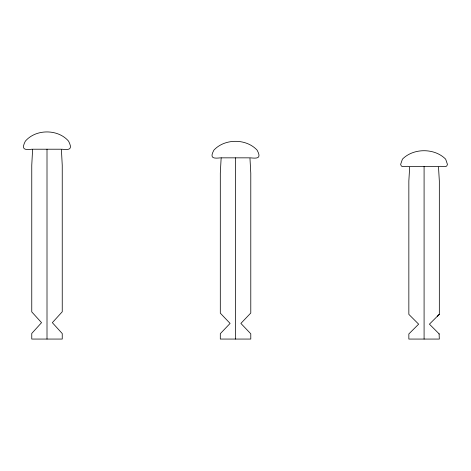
<?xml version="1.0" encoding="UTF-8"?>
<svg xmlns="http://www.w3.org/2000/svg" width="471" height="471" viewBox="0 0 471 471"><rect width="100%" height="100%" fill="white"/><g stroke="black" fill="none" stroke-linecap="round" stroke-linejoin="round"><path stroke-width="0.71" d="M437.347 316.241L439.331 314.257L439.331 181.064L438.483 166.475L409.693 166.475L408.846 181.064L408.846 314.369L418.637 324.16L408.846 333.945L408.846 339.067L439.331 339.067L439.072 333.798M439.331 314.257L429.428 324.16L439.331 334.057M31.969 149.213C24.315 150.167 21.13 149.384 25.334 141.176C35.867 128.848 58.051 128.848 68.583 141.176C72.781 149.384 69.596 150.167 61.942 149.213M220.51 157.844C213.251 158.627 209.495 158.315 213.875 150.172C224.679 138.374 246.321 138.374 257.125 150.172C261.505 158.315 257.749 158.627 250.49 157.844M409.058 166.475C406.873 165.598 400.762 168.43 400.633 164.385L402.417 159.169C413.485 147.9 434.598 147.9 445.666 159.169L447.45 164.385C447.32 168.43 441.209 165.598 439.031 166.475M424.088 166.475L424.088 339.067M235.547 157.844L235.547 339.061M47.006 149.213L47.006 339.061M32.605 149.213L31.763 165.262L31.763 311.902L41.548 322.664L31.763 333.433L31.763 339.061L62.243 339.061L62.243 333.556L52.346 322.664L62.243 311.778L62.243 165.262L61.401 149.213L32.605 149.213M221.152 157.844L220.304 173.163L220.304 313.138L230.089 323.412L220.304 333.686L220.304 339.061L250.784 339.061L250.784 333.809L240.887 323.412L250.784 313.015L250.784 173.163L249.942 157.844L221.152 157.844"/></g></svg>
